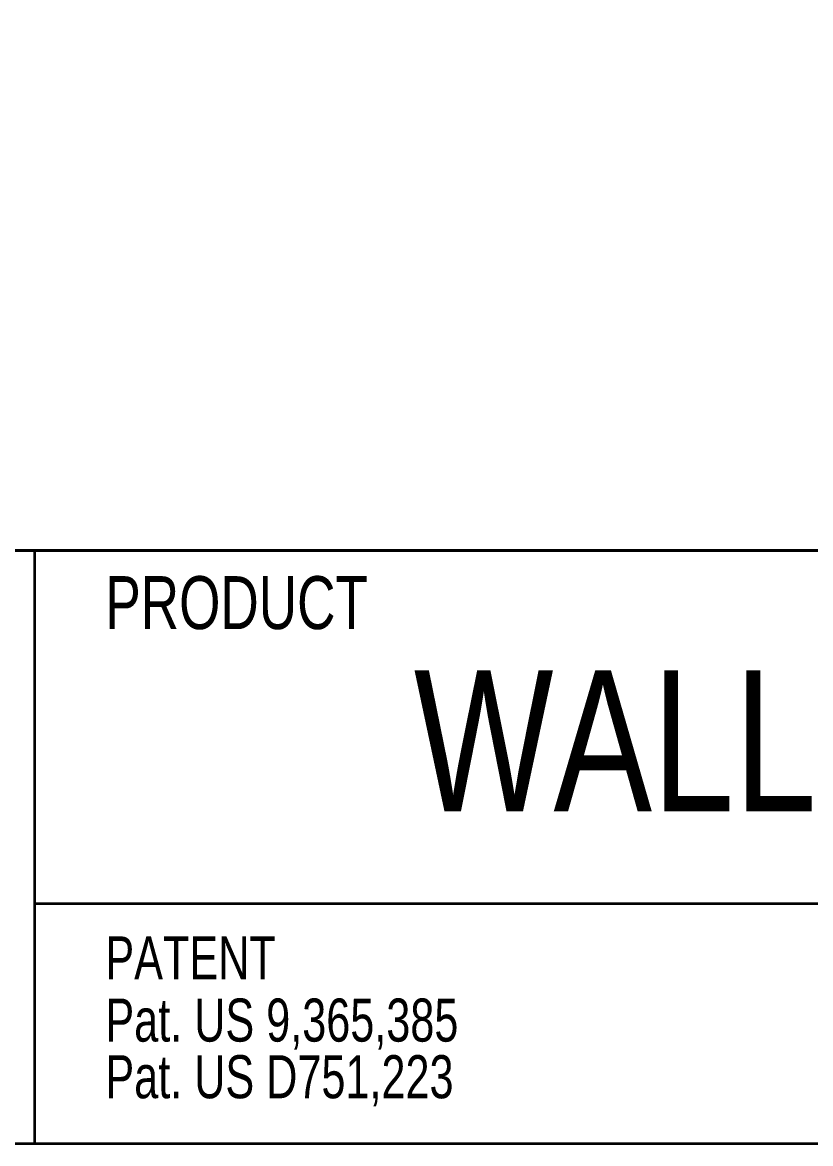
# Model space of a CAD drawing. Header units: inches. Extents: x -9 to 49, y -7 to 10.3.
# Drawn here: x 25.796 to 27.149, y -0.537 to 1.386 of the extents above; entities that cross this region are included whole.
import ezdxf

# ---------------------------------------------------------------- set-up
doc = ezdxf.new("R2010")
doc.units = ezdxf.units.IN
doc.header["$MEASUREMENT"] = 0
for name, color, linetype in [('A-Anno-Titl', 7, 'Continuous'), ('A-Anno-Titl-Bdry', 7, 'Continuous'), ('A-Anno-Titl-Note', 7, 'Continuous'), ('A-Anno-Titl-Otln', 7, 'Continuous'), ('A-ANNO-TXT', 7, 'Continuous')]:
    doc.layers.add(name, color=color, linetype=linetype)

# ---------------------------------------------------------------- blocks, each defined once
blk = doc.blocks.new('block 683')
at = {"color": 7, "lineweight": 35}
blk.add_lwpolyline([(23.8395, 0.4805), (23.8395, 9.152), (31.1065, 9.152), (31.1065, 0.4805), (23.8395, 0.4805)], dxfattribs=at)
blk = doc.blocks.new('block 814')
at = {"layer": 'A-ANNO-TXT', "color": 7, "insert": (25.9387, -0.2557), "char_height": 0.073909, "attachment_point": 7}
blk.add_mtext('\\fMyriad Pro|b0|i0|c0|p34;\\W0.75;PATENT', dxfattribs=at)
blk = doc.blocks.new('block 815')
at = {"layer": 'A-ANNO-TXT', "color": 7, "char_height": 0.073909, "attachment_point": 7}
for s, insert in [('\\fMyriad Pro|b0|i0|c0|p34;\\W0.75;Pat. US 9,365,385', (25.9387, -0.3761)), ('\\fMyriad Pro|b0|i0|c0|p34;\\W0.75;Pat. US D751,223', (25.9387, -0.4733))]:
    blk.add_mtext(s, dxfattribs=dict(at, insert=insert))
blk = doc.blocks.new('block 872')
at = {"layer": 'A-Anno-Titl-Otln', "color": 7, "lineweight": 35}
blk.add_lwpolyline([(23.8395, -0.5373), (31.1065, -0.5373)], dxfattribs=at)
blk = doc.blocks.new('block 873')
at = {"layer": 'A-Anno-Titl-Otln', "color": 7, "lineweight": 35}
blk.add_lwpolyline([(23.8395, 0.4805), (31.1065, 0.4805)], dxfattribs=at)
blk = doc.blocks.new('block 888')
at = {"layer": 'A-Anno-Titl-Bdry', "color": 7, "lineweight": 35}
blk.add_lwpolyline([(25.8176, -0.5373), (25.8176, 0.4805)], dxfattribs=at)
blk = doc.blocks.new('block 889')
at = {"layer": 'A-Anno-Titl-Bdry', "color": 7, "lineweight": 35}
blk.add_lwpolyline([(25.8176, -0.1251), (31.1065, -0.1251)], dxfattribs=at)
blk = doc.blocks.new('block 895')
at = {"layer": 'A-Anno-Titl-Note', "color": 7, "insert": (25.9387, 0.3442), "char_height": 0.090837, "attachment_point": 7}
blk.add_mtext('\\fMyriad Pro|b0|i0|c0|p34;\\W0.75;PRODUCT', dxfattribs=at)

msp = doc.modelspace()

# ---------------------------------------------------------------- block references
msp.add_blockref('block 683', (0, 0))
at = {"layer": 'A-Anno-Titl-Bdry'}
for name in ['block 888', 'block 889']:
    msp.add_blockref(name, (0, 0), dxfattribs=at)
at = {"layer": 'A-Anno-Titl-Note'}
msp.add_blockref('block 895', (0, 0), dxfattribs=at)
at = {"layer": 'A-Anno-Titl-Otln'}
for name in ['block 873', 'block 872']:
    msp.add_blockref(name, (0, 0), dxfattribs=at)
at = {"layer": 'A-ANNO-TXT'}
for name in ['block 814', 'block 815']:
    msp.add_blockref(name, (0, 0), dxfattribs=at)

# ---------------------------------------------------------------- texts
at = {"layer": 'A-Anno-Titl', "color": 7, "insert": (26.4681, 0.0291), "char_height": 0.242232, "attachment_point": 7}
msp.add_mtext('\\fArial|b0|i0|c0|p34;\\W0.75;WALL GUARD\\H0.118;®\\H0.242232; INSTRUCTIONS', dxfattribs=at)

doc.saveas('drawing.dxf')
